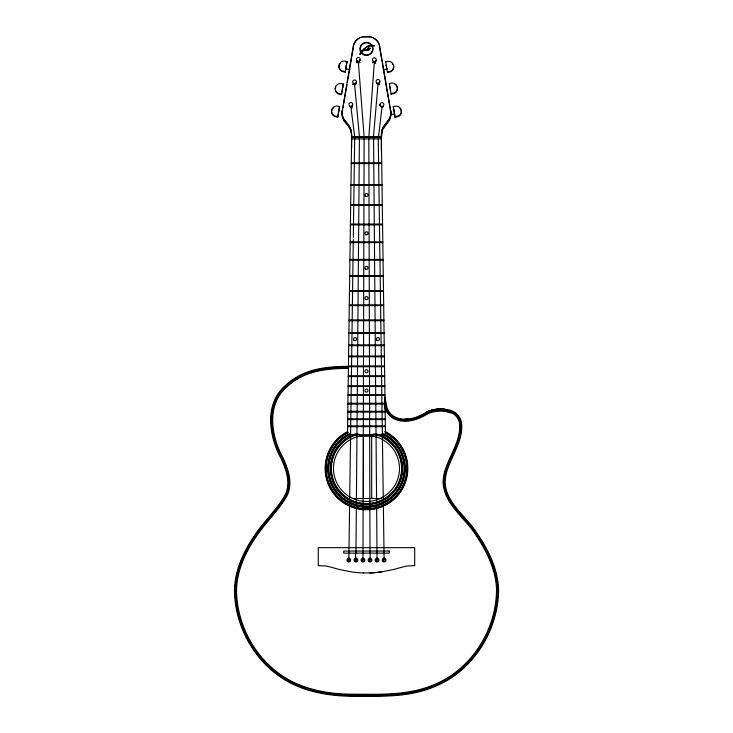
<?xml version="1.0" encoding="UTF-8"?>
<svg xmlns="http://www.w3.org/2000/svg" width="733" height="733" viewBox="0 0 733 733"><rect width="100%" height="100%" fill="white"/><g stroke="black" fill="none" stroke-linecap="round" stroke-linejoin="round"><path stroke-width="1.1" d="M351.602 137.639L351.602 136.549L381.371 136.549L381.371 150.329M362.652 553.131L363.284 553.195M362.963 559.068L364.127 136.833L358.336 61.893M381.371 138.271L381.38 135.742M355.908 559.068C354.616 550.703 356.421 553.708 356.201 553.113M381.38 137.465L382.681 129.714L387.739 122.603A12.379 12.259 0 0 0 390.744 112.332L386.74 89.005M381.38 136.036L381.389 134.945M348.569 553.085L349.311 553.131L348.633 553.094M348.862 559.068L353.288 239.673M353.324 237.382L354.699 136.833L350.887 106.908M381.389 135.229L381.407 134.148M381.407 134.432L381.444 133.351M383.845 69.681L386.896 69.168L386.209 65.1L386.273 65.668M389.892 86.815L390.506 90.525M374.343 62.223L368.836 136.879L369.991 551.042C368.296 553.708 371.155 553.131 369.835 553.14M381.444 133.644L381.508 132.563M351.602 148.039L351.602 136.833L373.464 136.86L378.026 83.883M373.317 136.833L381.371 136.833L380.509 137.465L381.371 136.97M363.183 50.815A3.299 3.271 0 0 0 362.239 51.649L360.517 53.894A1.649 1.631 0 0 1 359.701 54.462L360.993 51.2A4.096 4.059 0 0 1 362.404 50.22M342.723 87.52L341.541 94.649L340.158 94.42A5.195 5.149 0 0 1 335.723 87.035M349.852 69.516L345.784 68.838L346.471 64.825M370.394 48.46L369.331 49.633M381.508 132.847L381.902 130.236M382.012 107.082L378.274 138.94L384.11 559.068M338.399 113.285C338.197 115.081 339.077 108.53 338.958 110.344M381.6 132.068L382.681 127.991M345.261 71.532L346.993 61.462L345.619 61.224A5.195 5.149 0 0 0 339.003 65.292A5.195 5.149 0 0 0 343.887 71.303L345.261 71.532L345.261 72.136L343.887 71.907A5.195 5.149 0 0 1 340.268 63.322M341.541 94.044L343.264 83.965L341.89 83.736A5.195 5.149 0 0 0 335.283 87.804A5.195 5.149 0 0 0 340.158 93.806L341.541 94.044L341.541 94.649M345.261 72.136L345.839 68.783M346.416 65.42L346.993 61.462M337.812 116.547L339.544 106.477L338.17 106.239A5.195 5.149 0 0 0 331.554 110.317A5.195 5.149 0 0 0 336.438 116.318L337.812 116.547L337.812 117.161L336.438 116.923A5.195 5.149 0 0 1 333.936 107.412M342.687 87.933L343.264 83.965M337.812 117.161L338.389 113.798M338.967 110.445L339.544 106.477M342.604 110.115L342.229 112.332A12.379 12.259 0 0 0 345.234 122.603C349.458 126.662 352.188 132.316 351.602 138.271M342.989 107.888L343.374 105.671M343.75 103.445L346.993 84.561M347.378 82.334L351.382 59.007M351.767 56.789L353.297 47.902A11.554 11.444 0 0 1 353.599 46.6M367.599 48.607L368.58 47.26A3.299 3.271 0 0 1 370.779 45.968L374.526 45.767L373.601 45.51A4.957 4.902 0 0 0 372.034 45.345L368.772 45.721M383.771 553.113L384.349 553.103M382.122 129.759L383.396 126.562M364.466 136.833L363.797 136.833M383.02 127.551L387.739 120.881A12.379 12.259 0 0 0 390.744 110.61M360.444 52.016L360.508 50.458A6.194 6.13 0 0 1 370.861 44.539L371.53 45.4M383.799 126.149L387.739 121.165A12.379 12.259 0 0 0 390.744 110.894L379.676 46.179A11.554 11.444 0 0 0 368.287 36.65L364.686 36.65A11.554 11.444 0 0 0 353.297 46.179L342.229 110.894A12.379 12.259 0 0 0 345.234 121.165L349.586 126.846M368.534 47.224L367.902 48.9M360.48 53.866L362.203 51.622M366.784 46.701L363.595 49.386M377.303 553.14L377.183 553.14M370.33 48.259L369.386 48.534A1.649 1.631 0 0 1 367.92 48.845L367.719 48.79M369.423 48.589L369.973 48.158M362.423 50.256L364.668 48.964A2.703 2.675 0 0 0 363.861 49.322L364.044 49.578A1.356 1.338 0 0 1 364.503 49.459A1.86 1.842 0 0 1 365.346 49.707A2.657 2.63 0 0 0 366.198 50.128L363.156 50.779M297.726 378.833C312.991 369.872 331.142 368.525 348.459 368.387M355.065 136.842L354.442 136.833L355.111 136.842M348.441 366.326C330.766 366.445 312.258 367.893 296.682 377.046A64.046 64.046 0 0 0 285.027 385.805C264.256 404.121 268.892 435.796 280.647 457.813C286.081 469.056 291.019 482.717 285.238 494.784C278.797 506.237 269.588 515.785 261.452 526.019C245.775 545.993 232.489 570.879 234.725 597.019C236.722 622.986 248.359 647.789 266.949 666.004A93.421 93.421 0 0 0 278.109 675.405C300.686 691.989 329.383 696.524 356.779 696.304C378.411 696.35 400.465 696.982 421.53 691.173A108.805 108.805 0 0 0 435.567 686.253C473.591 670.42 498.541 630.096 498.605 589.286C497.725 568.258 487.876 548.495 475.864 531.617C465.437 515.537 445.921 502.801 445.123 482.222A44.246 44.246 0 0 1 446.892 471.292C451.775 455.468 463.21 440.615 461.616 423.344A16.795 16.795 0 0 0 460.874 420.284L460.049 418.341A15.604 15.604 0 0 0 458.977 416.509A15.934 15.934 0 0 0 456.146 413.375A15.329 15.329 0 0 0 453.544 411.589L449.65 410.04L444.381 409.142A38.913 38.913 0 0 0 434.806 409.527L432.736 409.958A32.279 32.279 0 0 0 426.78 411.955C417.682 417.618 406.229 421.732 395.747 417.361A15.393 15.393 0 0 1 393.016 415.785L390.616 413.669A17.977 17.977 0 0 1 388.087 410.251M427.623 413.843C418.039 419.835 405.89 423.876 394.895 419.239A17.427 17.427 0 0 1 391.807 417.453L389.113 415.089A20.048 20.048 0 0 1 386.291 411.268A19.562 19.562 0 0 1 385.256 409.17L384.477 407.007M377.761 83.315L378.356 83.37M373.244 136.796L373.848 136.833M385.686 62.397L385.686 61.792L387.061 61.563A5.195 5.149 0 0 1 393.676 65.631A5.195 5.149 0 0 1 388.792 71.632L387.418 71.871L387.418 72.475L388.792 72.246A5.195 5.149 0 0 0 392.412 63.661M389.37 84.057L389.37 83.443L390.744 83.214A5.195 5.149 0 0 1 397.359 87.282A5.195 5.149 0 0 1 392.476 93.293L391.101 93.522L391.101 94.126L392.476 93.897A5.195 5.149 0 0 0 396.91 86.512M393.887 110.573L393.309 106.615L394.684 106.377A5.195 5.149 0 0 1 401.299 110.445A5.195 5.149 0 0 1 396.416 116.455L395.041 116.684L395.041 117.289L396.416 117.06A5.195 5.149 0 0 0 400.035 108.475M390.451 114.669L394.519 113.991L393.85 110.17M371.503 45.464L372.199 45.382M359.344 136.888L359.775 136.787M372.016 45.354L371.155 44.246A6.606 6.542 0 0 0 360.105 50.568L360.59 51.704M371.741 45.758L372.291 45.73M378.448 136.879L378.173 136.842M348.441 367.013C330.895 367.141 312.505 368.552 297.03 377.642A63.359 63.359 0 0 0 285.504 386.3C264.952 404.433 269.662 435.769 281.28 457.529C286.805 468.946 291.743 482.836 285.861 495.087C279.401 506.585 270.156 516.179 261.993 526.45C246.416 546.296 233.195 570.998 235.412 596.955C237.391 622.766 248.954 647.413 267.426 665.518A92.734 92.734 0 0 0 278.503 674.846C300.97 691.347 329.538 695.837 356.788 695.617C378.356 695.663 400.346 696.295 421.347 690.513A108.118 108.118 0 0 0 435.292 685.621C473.069 669.898 497.844 629.83 497.918 589.295C497.038 568.414 487.243 548.788 475.314 532.03C464.777 515.84 445.151 502.966 444.436 482.204A44.942 44.942 0 0 1 446.232 471.108C451.052 455.349 462.468 440.615 460.938 423.445A16.117 16.117 0 0 0 460.223 420.513L459.435 418.644A14.926 14.926 0 0 0 458.409 416.903A15.237 15.237 0 0 0 455.697 413.898A14.651 14.651 0 0 0 453.214 412.193L449.466 410.7L444.326 409.829A38.226 38.226 0 0 0 434.916 410.205L432.891 410.627A31.592 31.592 0 0 0 427.055 412.587C417.801 418.36 406.109 422.446 395.463 417.984A16.071 16.071 0 0 1 392.613 416.335L390.121 414.145A18.664 18.664 0 0 1 388.059 411.525A18.197 18.197 0 0 1 386.52 408.629L384.477 399.201M348.45 367.7C331.014 367.829 312.753 369.212 297.378 378.237A62.662 62.662 0 0 0 285.98 386.804C265.639 404.744 270.431 435.741 281.903 457.245C287.528 468.845 292.467 482.955 286.475 495.38C279.997 506.943 270.724 516.563 262.524 526.88C247.067 546.589 233.909 571.108 236.099 596.891C238.06 622.537 249.559 647.028 267.911 665.023A92.056 92.056 0 0 0 278.906 674.287C301.263 690.706 329.685 695.15 356.788 694.93C378.301 694.966 400.227 695.617 421.163 689.845A107.439 107.439 0 0 0 435.026 684.989C472.547 669.366 497.148 629.574 497.231 589.305C496.351 568.57 486.602 549.09 474.764 532.442C464.117 516.142 444.381 503.14 443.749 482.186A45.629 45.629 0 0 1 445.572 470.916C450.337 455.239 461.726 440.615 460.26 423.546A15.43 15.43 0 0 0 459.573 420.733L458.821 418.955A14.239 14.239 0 0 0 457.264 416.509A14.55 14.55 0 0 0 455.257 414.42A13.973 13.973 0 0 0 452.893 412.798L449.283 411.36L444.271 410.517M373.244 138.904L373.876 138.894M365.685 50.174L368.103 50.174A1.594 1.576 0 0 0 369.295 49.597M368.103 50.119L366.876 50.119A2.565 2.538 0 0 1 365.401 49.624A1.979 1.961 0 0 0 364.503 49.349A1.466 1.448 0 0 0 363.999 49.477L363.935 49.404A2.575 2.547 0 0 1 364.695 49.065L366.821 46.747A3.244 3.216 0 0 1 368.781 45.785M352.463 136.833L351.602 136.833L351.602 135.742M351.602 137.346L381.371 137.346M351.272 162.744L381.701 162.744M351.254 163.569L381.719 163.569M350.97 184.579L382.003 184.579M350.951 185.403L382.021 185.403M350.686 204.589L382.287 204.589M350.676 205.414L382.296 205.414M350.42 224.069L382.553 224.069M350.401 224.903L382.571 224.903M350.172 241.808L382.8 241.808M350.163 242.632L382.818 242.632M349.925 259.4L383.047 259.4M349.916 260.224L383.057 260.224M349.705 275.571L383.277 275.571M349.687 276.396L383.286 276.396M349.494 290.644L383.478 290.644M349.476 291.468L383.496 291.468M349.293 304.827L383.68 304.827M349.284 305.652L383.689 305.652M349.082 319.9L383.89 319.9M349.073 320.724L383.9 320.724M348.908 332.525L384.065 332.525M348.899 333.35L384.074 333.35M348.734 344.867L384.239 344.867M348.725 345.692L384.248 345.692M348.587 355.991L384.394 355.991M348.569 356.815L384.404 356.815M348.441 365.914L384.532 365.914M348.432 366.738L384.541 366.738M348.312 375.745L384.66 375.745M348.294 376.57L384.678 376.57M348.166 385.714L384.807 385.714M348.157 386.548L384.816 386.548M348.047 394.574L384.926 394.574M348.038 395.399L384.935 395.399M347.928 403.26L385.045 403.26M347.918 404.085L385.054 404.085M347.818 411.295L385.155 411.295M347.799 412.12L385.173 412.12M347.708 418.754L385.265 418.754M347.699 419.578L385.274 419.578M347.616 425.864L385.366 425.864M347.598 426.688L385.375 426.688M358.996 436.016L373.812 436.016M352.765 498.486L381.233 498.486M363.22 572.931L370.559 572.904A102.153 102.153 0 0 0 381.93 571.795M444.216 411.204L452.554 413.403A13.286 13.286 0 0 1 454.808 414.951A13.863 13.863 0 0 1 456.723 416.94A13.551 13.551 0 0 1 458.207 419.267L458.922 420.962A14.742 14.742 0 0 1 459.573 423.647C460.975 440.606 449.613 455.129 444.904 470.723A46.326 46.326 0 0 0 443.053 482.167C443.932 504.542 465.391 518.066 476.349 535.805C486.895 551.711 495.82 569.917 496.534 589.314C496.452 629.308 472.025 668.835 434.751 684.356A106.743 106.743 0 0 1 420.98 689.185C398.523 695.315 375.003 694.243 351.968 694.169C326.561 694.032 300.2 689.011 279.31 673.728A91.368 91.368 0 0 1 268.397 664.538C250.155 646.653 238.738 622.317 236.786 596.827C234.615 571.218 247.717 546.882 263.065 527.311C271.302 516.957 280.611 507.291 287.098 495.682C293.191 483.074 288.261 468.735 282.535 456.961C271.201 435.714 266.336 405.047 286.456 387.299A61.966 61.966 0 0 1 297.726 378.833M345.619 61.838L346.993 62.067M373.592 45.547L374.233 45.721M370.238 553.048L370.009 559.068M361.571 52.519L362.111 53.207A6.194 6.13 0 0 0 371.851 45.803M361.314 52.849L361.818 53.491A6.606 6.542 0 0 0 366.491 55.415L368.195 55.186A6.606 6.542 0 0 0 372.868 47.178L372.272 45.767M349.953 127.267L350.85 129.759M350.594 129.017L348.752 125.196L345.234 120.881A12.379 12.259 0 0 1 342.229 110.61M386.896 69.168L386.758 68.545M350.85 129.475L351.07 130.52M351.07 130.236L351.464 132.847M384.367 403.59L385.888 408.895A18.884 18.884 0 0 0 386.887 410.929A19.36 19.36 0 0 0 389.617 414.612L392.21 416.894A16.749 16.749 0 0 0 395.179 418.616C406 423.161 417.92 419.093 427.339 413.22A30.603 30.603 0 0 1 432.076 411.543M385.686 61.792L387.418 72.475M389.37 83.443L391.101 94.126M393.309 106.615L395.041 116.684M394.464 113.936L395.041 117.289M381.966 61.233L379.676 47.902A11.554 11.444 0 0 0 379.373 46.6M382.351 63.45L386.355 86.778M351.244 131.005L351.528 133.644M384.953 397.002L387.152 408.363A17.519 17.519 0 0 0 388.637 411.158M354.607 84.405L359.436 136.879L355.963 553.131M351.528 133.351L351.565 134.432M351.565 134.148L351.593 135.229M351.593 134.945L351.602 136.036M377.064 559.068L373.564 136.833M460.416 434.88L460.416 436.016M371.677 436.217L371.677 498.486M363.421 435.714L363.421 498.486M408.299 419.001A37.291 37.291 0 0 1 405.083 419.12M433.762 409.72A38.556 38.556 0 0 1 444.381 409.161A36.091 36.091 0 0 0 426.734 411.854M426.771 411.955A32.591 32.591 0 0 1 433.771 409.738M369.634 37.017A11.554 11.444 0 0 0 368.287 36.934L364.686 36.934A11.554 11.444 0 0 0 363.339 37.017M370.962 37.246A11.554 11.444 0 0 1 372.254 37.63M373.491 38.162A11.554 11.444 0 0 1 379.676 46.463M353.297 46.463A11.554 11.444 0 0 1 359.482 38.162M360.718 37.63A11.554 11.444 0 0 1 362.01 37.246M352.289 104.975A1.548 1.53 0 0 1 352.142 106.496M351.867 106.789A1.548 1.53 0 0 1 351.528 107.009M350.74 107.137A1.548 1.53 0 0 1 349.357 105.864M383.515 105.891A1.548 1.53 0 0 1 382.223 107.256M381.426 107.183A1.548 1.53 0 0 1 380.519 105.213M359.417 59.52A1.53 1.521 0 0 1 359.417 61.664M359.106 61.911A1.53 1.521 0 0 1 357.567 61.911M357.255 61.664A1.53 1.521 0 0 1 357.008 61.352M375.727 60.234A1.548 1.53 0 0 1 375.644 61.764M375.378 62.067A1.548 1.53 0 0 1 375.039 62.296M374.261 62.461A1.548 1.53 0 0 1 373.189 61.948M355.871 82.206A1.548 1.53 0 0 1 355.157 84.533M353.627 84.286A1.548 1.53 0 0 1 353.352 83.993M379.373 81.812A1.548 1.53 0 0 1 379.373 83.351M378.805 83.91A1.548 1.53 0 0 1 376.689 83.351M394.977 84.387A5.195 5.149 0 0 1 396.095 85.312M379.703 84.46A1.933 1.915 0 0 1 379.392 84.854M375.708 63.194A1.933 1.915 0 0 1 375.314 63.505M372.676 62.8A1.933 1.915 0 0 1 372.483 62.342M360.004 62.47A1.933 1.915 0 0 1 359.701 62.864M356.971 62.864A1.933 1.915 0 0 1 356.669 62.47M356.476 62.012A1.933 1.915 0 0 1 356.403 61.517M352.747 84.515A1.933 1.915 0 0 1 352.683 84.02M379.346 105.625A3.216 3.189 0 0 1 379.914 105.011M379.346 104.819A3.216 3.189 0 0 1 379.914 104.214M352.252 107.879A1.933 1.915 0 0 1 351.849 108.182M369.753 572.949A101.969 101.969 0 0 0 381.93 571.795L393.126 569.587A115.017 115.017 0 0 0 398.651 568.084L406.54 566.041L414.695 565.647L414.695 547.67L318.278 547.67L318.278 565.647L326.432 566.041L334.321 568.084A115.017 115.017 0 0 0 339.846 569.587L351.043 571.813A101.969 101.969 0 0 0 363.22 572.949M427.577 413.742A34.03 34.03 0 0 1 444.207 411.314M385.091 431.517A41.35 41.35 0 0 1 398.725 494.326A41.35 41.35 0 0 1 334.459 494.592A41.35 41.35 0 0 1 347.57 431.673M432.067 411.506A36.082 36.082 0 0 1 444.271 410.562M384.935 431.829A41.002 41.002 0 0 1 398.459 494.106A41.002 41.002 0 0 1 334.724 494.372A41.002 41.002 0 0 1 347.726 431.984M376.212 433.991A35.798 35.798 0 0 1 395.728 489.085A35.798 35.798 0 0 1 337.281 489.149A35.798 35.798 0 0 1 356.678 434.018M375.113 434.064A35.45 35.45 0 0 1 372.181 503.434L362.927 503.708A35.45 35.45 0 0 1 357.768 434.083M383.167 433.854A38.4 38.4 0 0 1 396.526 492.365A38.4 38.4 0 0 1 336.511 492.439A38.4 38.4 0 0 1 349.714 433.899M381.866 434.018A37.704 37.704 0 0 1 396.205 491.641A37.704 37.704 0 0 1 336.832 491.724A37.704 37.704 0 0 1 351.006 434.064M379.291 434.642A36.146 36.146 0 0 1 394.977 490.679A36.146 36.146 0 0 1 336.804 489.067A36.146 36.146 0 0 1 355.569 433.991M383.011 434.165A38.052 38.052 0 0 1 396.251 492.145A38.052 38.052 0 0 1 336.777 492.228A38.052 38.052 0 0 1 349.87 434.211M373.033 433.954A35.102 35.102 0 0 1 395.93 487.546A35.102 35.102 0 0 1 337.656 488.471A35.102 35.102 0 0 1 358.849 434.183M385.567 432.937A40.306 40.306 0 0 1 397.469 494.225A40.306 40.306 0 0 1 335.045 493.657A40.306 40.306 0 0 1 348.047 432.598M384.33 434.046A38.748 38.748 0 0 1 396.553 492.878A38.748 38.748 0 0 1 336.474 492.952A38.748 38.748 0 0 1 348.56 434.092M385.732 432.635A40.654 40.654 0 0 1 397.735 494.445A40.654 40.654 0 0 1 334.77 493.877A40.654 40.654 0 0 1 347.882 432.296M351.602 138.894L347.488 434.724L385.485 434.724L381.371 138.894L351.602 138.894M369.799 435.585L361.177 435.851A33.022 33.022 0 0 0 339.187 487.024A33.022 33.022 0 0 0 394.858 485.328A33.022 33.022 0 0 0 369.799 435.585M389.232 551.042L343.74 551.042L343.74 553.131L389.232 553.131L389.232 551.042M347.909 561.67A1.86 1.86 0 0 0 350.704 560.058A1.86 1.86 0 0 0 347.909 558.445A1.86 1.86 0 0 0 347.909 561.67M348.157 560.827A1.035 1.035 0 0 0 349.852 560.269A1.035 1.035 0 0 0 348.523 559.077A1.035 1.035 0 0 0 348.157 560.827M362.029 561.68A1.86 1.86 0 0 0 364.823 560.058A1.86 1.86 0 0 0 362.029 558.445A1.86 1.86 0 0 0 362.029 561.68M362.267 560.827A1.035 1.035 0 0 0 363.971 560.278A1.035 1.035 0 0 0 362.633 559.077A1.035 1.035 0 0 0 362.267 560.827M354.974 561.68A1.86 1.86 0 0 0 357.768 560.058A1.86 1.86 0 0 0 354.974 558.445A1.86 1.86 0 0 0 354.974 561.68M376.139 561.68A1.86 1.86 0 0 0 378.934 560.058A1.86 1.86 0 0 0 376.139 558.445A1.86 1.86 0 0 0 376.139 561.68M376.386 560.827A1.035 1.035 0 0 0 378.081 560.278A1.035 1.035 0 0 0 376.753 559.077A1.035 1.035 0 0 0 376.386 560.827M369.084 561.68A1.86 1.86 0 0 0 371.878 560.058A1.86 1.86 0 0 0 369.084 558.445A1.86 1.86 0 0 0 369.084 561.68M369.322 560.827A1.035 1.035 0 0 0 371.026 560.278A1.035 1.035 0 0 0 369.689 559.077A1.035 1.035 0 0 0 369.322 560.827M383.441 560.827A1.035 1.035 0 0 0 385.137 560.278A1.035 1.035 0 0 0 383.808 559.077A1.035 1.035 0 0 0 383.441 560.827M383.194 561.68A1.86 1.86 0 0 0 385.989 560.058A1.86 1.86 0 0 0 383.194 558.445A1.86 1.86 0 0 0 383.194 561.68M355.212 560.827A1.035 1.035 0 0 0 356.907 560.278A1.035 1.035 0 0 0 355.578 559.077A1.035 1.035 0 0 0 355.212 560.827M376.661 82.71A1.933 1.915 0 0 0 379.896 81.849A1.933 1.915 0 0 0 377.532 79.512A1.933 1.915 0 0 0 376.661 82.71M373.381 61.361A1.933 1.915 0 0 0 376.276 59.703A1.933 1.915 0 0 0 373.381 58.054A1.933 1.915 0 0 0 373.381 61.361M356.971 60.72A1.933 1.915 0 0 0 360.196 59.868A1.933 1.915 0 0 0 357.832 57.522A1.933 1.915 0 0 0 356.971 60.72M353.645 83.535A1.933 1.915 0 0 0 356.54 81.876A1.933 1.915 0 0 0 353.645 80.227A1.933 1.915 0 0 0 353.645 83.535M380.601 105.873A1.933 1.915 0 0 0 383.835 105.021A1.933 1.915 0 0 0 381.472 102.675A1.933 1.915 0 0 0 380.601 105.873M349.925 106.047A1.933 1.915 0 0 0 352.811 104.388A1.933 1.915 0 0 0 349.925 102.73A1.933 1.915 0 0 0 349.925 106.047M365.584 299.403A1.548 1.548 0 0 0 368.03 298.304A1.548 1.548 0 0 0 365.849 296.737A1.548 1.548 0 0 0 365.584 299.403M365.401 269.011A1.548 1.548 0 0 0 367.984 268.287A1.548 1.548 0 0 0 366.069 266.409A1.548 1.548 0 0 0 365.401 269.011M365.538 372.465A1.548 1.548 0 0 0 368.021 371.448A1.548 1.548 0 0 0 365.904 369.808A1.548 1.548 0 0 0 365.538 372.465M365.712 234.697A1.548 1.548 0 0 0 368.03 233.351A1.548 1.548 0 0 0 365.712 232.013A1.548 1.548 0 0 0 365.712 234.697M353.938 340.204A1.548 1.548 0 0 0 356.522 339.507A1.548 1.548 0 0 0 354.625 337.611A1.548 1.548 0 0 0 353.938 340.204M376.899 340.249A1.548 1.548 0 0 0 379.456 339.443A1.548 1.548 0 0 0 377.486 337.629A1.548 1.548 0 0 0 376.899 340.249M365.391 196.087A1.548 1.548 0 0 0 367.984 195.399A1.548 1.548 0 0 0 366.088 193.503A1.548 1.548 0 0 0 365.391 196.087M365.501 391.752A1.548 1.548 0 0 0 368.012 390.817A1.548 1.548 0 0 0 365.95 389.113A1.548 1.548 0 0 0 365.501 391.752"/></g></svg>
